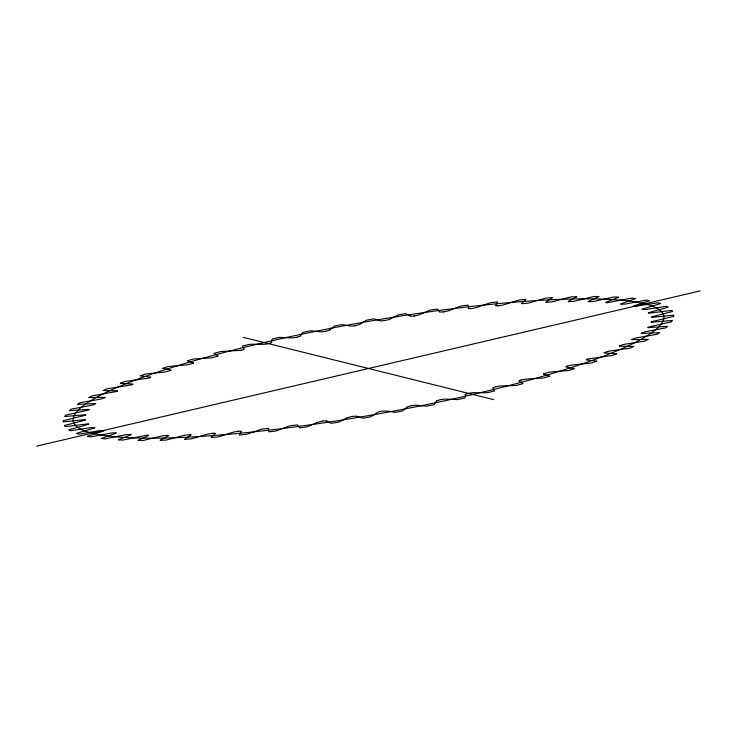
<?xml version="1.0" encoding="UTF-8"?>
<svg xmlns="http://www.w3.org/2000/svg" width="737" height="737" viewBox="0 0 737 737"><rect width="100%" height="100%" fill="white"/><g stroke="black" fill="none" stroke-linecap="round" stroke-linejoin="round"><path stroke-width="1.11" d="M300.521 335.86L302.925 332.341A309.936 47.951 -10.1 0 1 310.507 330.775L321.203 331.825L325.855 331.272M436.479 401.14L434.075 404.659A309.936 47.951 -10.1 0 1 426.493 406.225L415.76 405.175L411.218 405.719M268.747 428.722L268.332 430.297L268.876 431.827A309.936 47.951 -10.1 0 0 276.228 430.942L276.495 430.841M468.253 308.278L468.668 306.703L468.124 305.173A309.936 47.951 -10.1 0 0 460.772 306.058L448.087 310.95L443.711 311.908M330.019 329.844L334.451 326.03A309.936 47.951 -10.1 0 1 342.143 324.575L350.84 326.123L354.847 325.772M406.925 407.229L402.549 410.97A309.936 47.951 -10.1 0 1 394.857 412.425C389.007 410.831 380.025 410.288 377.086 412.72M105.198 397.63L101.374 398.984L79.965 402.743A309.936 47.951 -10.1 0 0 77.532 404.337L95.653 403.554M104.046 430.823L87.417 436.322A309.936 47.951 -10.1 0 0 90.522 436.912L111.858 432.914L116.133 432.84M329.936 329.955L326.27 331.189M407.054 407.064L410.868 405.783M632.954 306.177L649.583 300.678A309.936 47.951 -10.1 0 0 646.478 300.088L625.216 304.077L620.886 304.169M631.784 339.388L635.626 338.016L657.036 334.257A309.936 47.951 -10.1 0 0 659.468 332.663L641.347 333.446M85.768 415.189L63.299 420.634A309.936 47.951 -10.1 0 0 63.253 421.877L85.575 419.546M651.222 321.82L673.701 316.366A309.936 47.951 -10.1 0 0 673.747 315.123L651.444 317.463M150.707 377.372L149.722 377.851M190.966 434.996L184.591 439.307A309.936 47.951 -10.1 0 0 190.828 438.957L208.147 434.019L213.039 433.245M546.016 302.013L552.409 297.693A309.936 47.951 -10.1 0 0 546.172 298.043L528.217 303.137L521.824 303.708M586.274 359.647L587.242 359.159M217.949 356.174L211.445 357.887L193.619 358.974A309.936 47.951 -10.1 0 0 187.336 360.789L193.416 362.89M241.202 431.587L239.267 435.06A309.936 47.951 -10.1 0 0 246.315 434.342L249.023 433.476M495.798 305.413L497.733 301.94A309.936 47.951 -10.1 0 0 490.685 302.658L476.314 307.605L471.698 308.527M519.032 380.845L521.234 379.988M88.993 409.873L65.556 415.161A309.936 47.951 -10.1 0 0 64.699 416.534L85.805 414.71M95.663 403.848L92.272 405.12L71.13 409.173A309.936 47.951 -10.1 0 0 69.481 410.666L89.177 409.357M271.704 342.521L269.051 343.497M465.296 394.479L468.336 393.411M641.301 333.188L644.663 331.899L665.87 327.827A309.936 47.951 -10.1 0 0 667.519 326.334L647.878 327.661M647.961 327.164L671.444 321.839A309.936 47.951 -10.1 0 0 672.301 320.466L651.213 322.299M94.861 427.856L76.51 433.42A309.936 47.951 -10.1 0 0 78.859 434.194L100.204 430.546L104 430.565M300.41 336.072L297.241 337.178M436.59 400.928L439.897 399.786M642.139 309.144L660.49 303.58A309.936 47.951 -10.1 0 0 658.141 302.806L633.479 306.574M215.195 433.678L211.068 437.566A309.936 47.951 -10.1 0 0 217.747 437.023L218.41 436.838M521.768 303.368L525.932 299.434A309.936 47.951 -10.1 0 0 519.253 299.977L503.233 304.971L498.184 305.837M85.667 419.998L64.386 425.535A309.936 47.951 -10.1 0 0 65.151 426.631L88.477 423.812M170.993 370.306L165.272 371.945L145.429 374.018A309.936 47.951 -10.1 0 0 140.214 375.842L150.661 377.077M131.057 434.719L118.307 439.86A309.936 47.951 -10.1 0 0 122.821 440.081L147.326 435.106M605.897 302.327L618.693 297.14A309.936 47.951 -10.1 0 0 614.179 296.919L593.552 301.497L588.356 301.755M565.998 366.704L567.352 366.086M651.324 317.011L672.614 311.465A309.936 47.951 -10.1 0 0 671.849 310.369L648.56 313.207M88.67 424.272L68.808 429.818A309.936 47.951 -10.1 0 0 70.374 430.749L91.489 427.506L94.787 427.58M648.284 312.774L668.192 307.182A309.936 47.951 -10.1 0 0 666.626 306.251L645.584 309.485L642.231 309.429M193.481 363.221L187.401 364.889L168.423 366.492A309.936 47.951 -10.1 0 0 162.647 368.316L170.947 370.011M543.501 373.788L549.599 372.111L568.577 370.508A309.936 47.951 -10.1 0 0 574.353 368.684L566.108 367.017M148.634 435.558L137.957 440.468A309.936 47.951 -10.1 0 0 143.098 440.496L163.043 435.696L168.672 435.337M168.662 435.668L160.132 440.284A309.936 47.951 -10.1 0 0 165.853 440.118L184.941 435.134L190.938 434.683M568.291 301.378L576.868 296.716A309.936 47.951 -10.1 0 0 571.147 296.882L552.059 301.866L546.08 302.327M588.319 301.479L599.043 296.532A309.936 47.951 -10.1 0 0 593.902 296.504L573.957 301.304L568.347 301.673M116.151 433.126L101.393 438.469A309.936 47.951 -10.1 0 0 105.225 438.883L126.331 434.572L131.066 434.406M620.84 303.884L635.607 298.531A309.936 47.951 -10.1 0 0 631.775 298.117L607.012 302.741M117.634 391.098L117.146 391.393M244.104 349.264L241.331 350.25M492.887 387.745L495.292 386.842M619.366 345.902L623.659 344.455L645.05 341.065A309.936 47.951 -10.1 0 0 648.228 339.388L631.858 339.646M132.863 384.327L132.135 384.714M604.137 352.673L608.9 351.162L630.024 348.177A309.936 47.951 -10.1 0 0 633.931 346.436L619.43 346.187M376.57 413.144L370.656 416.81A309.936 47.951 -10.1 0 1 362.917 418.146L356.726 416.258M346.768 418.017L338.734 422.126A309.936 47.951 -10.1 0 1 331.051 423.324L326.841 421.002M347.063 417.833L352.102 416.423M317.085 422.504L322.649 421.02M317.288 422.402L307.145 426.852A309.936 47.951 -10.1 0 1 299.591 427.902L297.398 425.175M117.045 391.439L91.95 395.935A309.936 47.951 -10.1 0 0 88.772 397.612L105.161 397.354M132.024 384.76L106.976 388.823A309.936 47.951 -10.1 0 0 103.069 390.564L117.579 390.822M149.316 377.998L124.866 381.49A309.936 47.951 -10.1 0 0 120.288 383.286L132.817 384.041M587.684 359.002L612.134 355.51A309.936 47.951 -10.1 0 0 616.712 353.714L604.239 352.977M277.048 430.657L289.705 425.811L297.232 424.963M251.934 432.508L261.856 429.072L268.627 428.418M251.363 432.702L249.613 433.282M586.394 359.942L596.786 361.158A309.936 47.951 -10.1 0 1 591.571 362.982L572.142 364.999L567.25 366.123M220.695 436.166L233.767 432.029L238.567 431.191M220.05 436.359L219.064 436.645M521.354 379.951L526.19 379.048L543.381 378.026A309.936 47.951 -10.1 0 0 549.664 376.211L543.584 374.11M241.017 350.333L220.732 351.567A309.936 47.951 -10.1 0 0 214.006 353.345L217.848 355.814M495.605 386.768L500.46 385.939L514.306 385.534M268.461 343.635C264.067 345.054 255.813 343.847 249.465 344.345A309.936 47.951 -10.1 0 0 242.372 346.077L244.067 348.896M36.85 446.088L700.15 290.912M468.465 393.374L473.182 392.646L482.827 392.747M440.367 399.684L444.964 399.076L457.502 399.611A309.936 47.951 -10.1 0 0 464.872 397.952L465.535 396.211L465.231 394.765M297.039 337.224L292.082 337.924L279.498 337.389A309.936 47.951 -10.1 0 0 272.128 339.048L271.456 340.853L271.769 342.235M354.994 325.745L355.547 325.643M355.197 325.708L359.444 324.575L366.344 320.19A309.936 47.951 -10.1 0 1 374.083 318.854L380.274 320.742M384.484 320.641L380.32 320.77M384.622 320.623L389.274 319.499L398.266 314.874A309.936 47.951 -10.1 0 1 405.949 313.676L410.159 315.998M352.443 416.368L356.68 416.23M414.01 316.026L410.352 316.127M414.701 315.924L418.994 314.911L429.855 310.148A309.936 47.951 -10.1 0 1 437.41 309.098L439.602 311.825M414.074 316.016L414.627 315.933M322.99 420.974L326.666 420.882M443.573 311.917L439.786 312.046M471.109 308.591L468.391 308.591M238.687 431.182L241.192 431.209M498 305.846L495.808 305.791M213.104 433.236L215.213 433.31M514.96 385.497L515.614 385.469M486.936 392.664L485.158 392.71M484.568 392.72L483.408 392.738M147.667 435.116L148.644 435.245M606.827 302.723L605.971 302.612M243.321 337.353L493.679 399.647M519.17 381.195L522.994 383.655A309.936 47.951 -10.1 0 1 516.269 385.433M492.933 388.104L494.628 390.923A309.936 47.951 -10.1 0 1 487.535 392.655M221.8 434.885A299.941 46.403 -10.1 0 0 663.908 316.993A299.941 46.403 -10.1 0 0 219.801 353.622A299.941 46.403 -10.1 0 0 221.8 434.885"/></g></svg>
